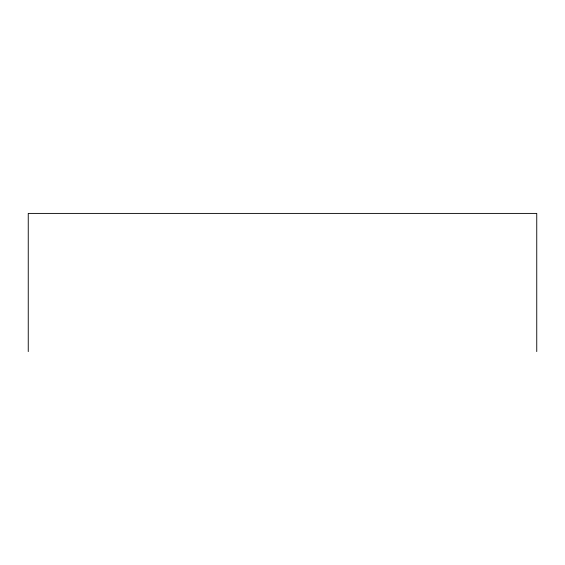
<?xml version="1.0" encoding="UTF-8"?>
<svg xmlns="http://www.w3.org/2000/svg" width="565" height="565" viewBox="0 0 565 565"><rect width="100%" height="100%" fill="white"/><g stroke="black" fill="none" stroke-linecap="round" stroke-linejoin="round"><path stroke-width="0.85" d="M536.75 351.592L536.75 213.408L28.25 213.408L28.25 351.592"/></g></svg>
